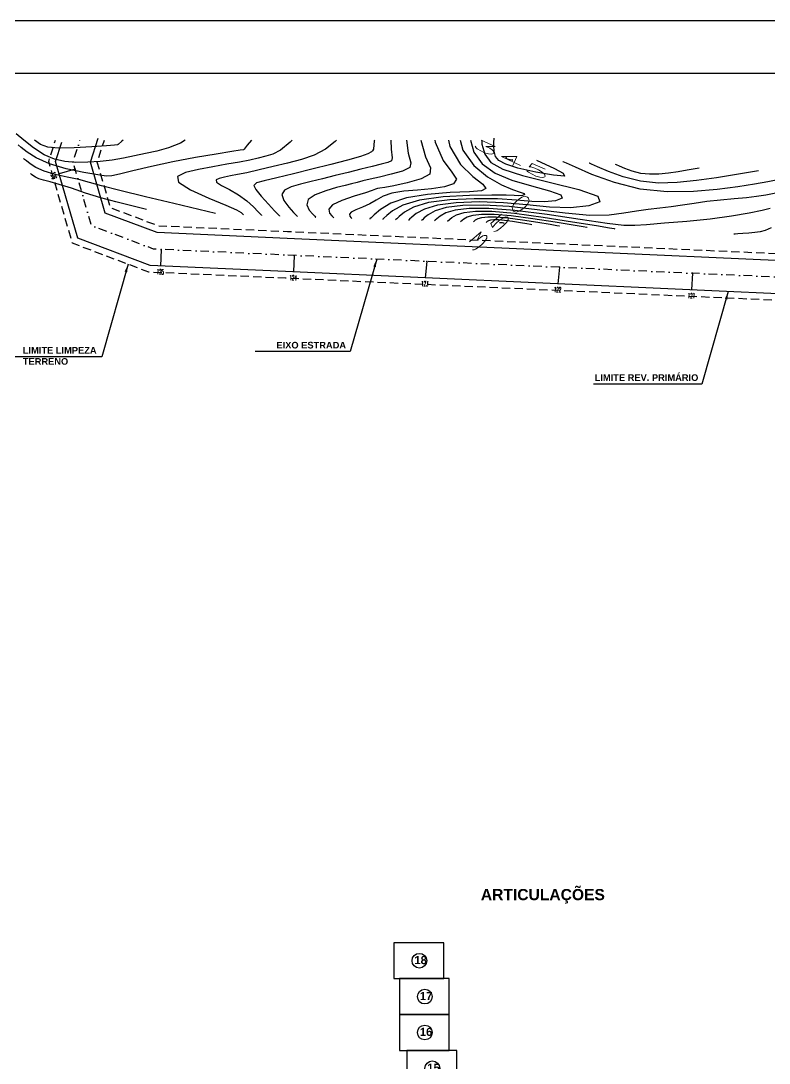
# Model space of a CAD drawing. Header units: millimetres. Extents: x 276147 to 291056, y 9594849 to 9609891.
# Drawn here: x 284741.7 to 284854.3, y 9596471.7 to 9596628.6 of the extents above; entities that cross this region are included whole.
import ezdxf
from ezdxf.enums import TextEntityAlignment as Align

# ---------------------------------------------------------------- set-up
doc = ezdxf.new("R2010")
doc.units = ezdxf.units.MM
doc.header["$LTSCALE"] = 10
for name, pattern in [('CONTINUO', [0]), ('DASHDOTX2', [50.8, 25.4, -12.7, 0, -12.7]), ('HIDDEN', [0.375, 0.25, -0.125])]:
    doc.linetypes.add(name, pattern=pattern)
for name, color, linetype in [('500-dim1', 6, 'Continuous'), ('Curvas mestras', 30, 'Continuous'), ('Curvas simples', 9, 'Continuous'), ('Curvas texto', 2, 'Continuous'), ('TG', 7, 'CONTINUO'), ('Top_malha_coord', 8, 'Continuous')]:
    doc.layers.add(name, color=color, linetype=linetype)
doc.styles.add('r80', font='romans.shx')
doc.styles.add('ROMAND', font='romand', dxfattribs={"height": 0.2})
doc.styles.add('SIMPLEX', font='simplex', dxfattribs={"height": 0.2})
doc.styles.add('T7', font='arial.ttf')
doc.dimstyles.new('cadnorma_dim1', dxfattribs={"dimscale": 0, "dimtxt": 2, "dimasz": 1.199999999999999, "dimexe": 1, "dimexo": 2.5, "dimgap": 0.6, "dimtad": 1, "dimzin": 4, "dimdsep": 46, "dimtxsty": 'r80', "dimblk": 'ARCHTICK', "dimblk1": 'ARCHTICK', "dimblk2": 'ARCHTICK', "dimcen": -1, "dimdle": 1, "dimclrd": 1, "dimclre": 1, "dimclrt": 2, "dimaunit": 1, "dimazin": 0, "dimtfac": 1, "dimtix": 1, "dimtmove": 2, "dimatfit": 0, "dimfxl": 1, "dimarcsym": 0})

# ---------------------------------------------------------------- blocks, each defined once
blk = doc.blocks.new('_ArchTick')
at = {"color": 0, "linetype": 'ByBlock', "const_width": 0.15}
blk.add_lwpolyline([(-0.5, -0.5), (0.5, 0.5)], dxfattribs=at)
blk = doc.blocks.new('ASDF')
at = {"layer": 'Top_malha_coord', "color": 7}
for points in [[(288117.2770572668, 9595425.095165152), (288124.7770572668, 9595425.095165152), (288124.7770572668, 9595430.494073676), (288117.2770572668, 9595430.494073676)], [(288118.1013027223, 9595419.696256628), (288125.6013027224, 9595419.696256628), (288125.6013027224, 9595425.095165152), (288118.1013027223, 9595425.095165152)], [(288118.1013027223, 9595414.297348104), (288125.6013027224, 9595414.297348104), (288125.6013027224, 9595419.696256628), (288118.1013027223, 9595419.696256628)], [(288119.2235212072, 9595408.89843958), (288126.7235212072, 9595408.89843958), (288126.7235212072, 9595414.297348104), (288119.2235212072, 9595414.297348104)], [(288120.4897937645, 9595403.499531057), (288127.9897937645, 9595403.499531057), (288127.9897937645, 9595408.89843958), (288120.4897937645, 9595408.89843958)], [(288122.8676055573, 9595398.100622533), (288130.3676055573, 9595398.100622533), (288130.3676055573, 9595403.499531057), (288122.8676055573, 9595403.499531057)], [(288124.19609628, 9595392.701714007), (288131.69609628, 9595392.701714007), (288131.69609628, 9595398.100622533), (288124.19609628, 9595398.100622533)], [(288124.19609628, 9595387.302805483), (288131.69609628, 9595387.302805483), (288131.69609628, 9595392.701714007), (288124.19609628, 9595392.701714007)], [(288142.5888804331, 9595387.302805483), (288150.0888804331, 9595387.302805483), (288150.0888804331, 9595392.701714007), (288142.5888804331, 9595392.701714007)], [(288124.19609628, 9595381.90389696), (288131.69609628, 9595381.90389696), (288131.69609628, 9595387.302805483), (288124.19609628, 9595387.302805483)], [(288131.69609628, 9595381.90389696), (288139.19609628, 9595381.90389696), (288139.19609628, 9595387.302805483), (288131.69609628, 9595387.302805483)], [(288139.19609628, 9595381.90389696), (288146.69609628, 9595381.90389696), (288146.69609628, 9595387.302805483), (288139.19609628, 9595387.302805483)], [(288146.69609628, 9595381.90389696), (288154.19609628, 9595381.90389696), (288154.19609628, 9595387.302805483), (288146.69609628, 9595387.302805483)], [(288149.5854278603, 9595376.504988436), (288157.0854278603, 9595376.504988436), (288157.0854278603, 9595381.90389696), (288149.5854278603, 9595381.90389696)], [(288149.5854278603, 9595371.106079912), (288157.0854278603, 9595371.106079912), (288157.0854278603, 9595376.504988436), (288149.5854278603, 9595376.504988436)], [(288149.5854278603, 9595365.707171388), (288157.0854278603, 9595365.707171388), (288157.0854278603, 9595371.106079912), (288149.5854278603, 9595371.106079912)], [(288149.5854278603, 9595360.308262864), (288157.0854278603, 9595360.308262864), (288157.0854278603, 9595365.707171388), (288149.5854278603, 9595365.707171388)], [(288149.5854278603, 9595354.90935434), (288157.0854278603, 9595354.90935434), (288157.0854278603, 9595360.308262864), (288149.5854278603, 9595360.308262864)]]:
    blk.add_lwpolyline(points, close=True, dxfattribs=at)
for centre in [(288121.1075160061, 9595427.794619417), (288121.9317614617, 9595422.39571089), (288121.9317614617, 9595416.996802364), (288123.0539799466, 9595411.59789384), (288124.3202525039, 9595406.19898532), (288126.6980642967, 9595400.800076792), (288128.0265550194, 9595395.401168272), (288128.0265550194, 9595390.002259746), (288146.4193391725, 9595390.002259746), (288128.0265550194, 9595384.603351222), (288135.5265550194, 9595384.603351222), (288143.0265550194, 9595384.603351222), (288150.5265550194, 9595384.603351222), (288153.4158865996, 9595379.204442697), (288153.4158865996, 9595373.805534175), (288153.4158865996, 9595368.406625653), (288153.4158865996, 9595363.007717127), (288153.4158865996, 9595357.608808603)]:
    blk.add_circle(centre, 1.10921345708195, dxfattribs=at)
at = {"layer": 'Top_malha_coord', "color": 7, "char_height": 1.216883596980453, "attachment_point": 1, "style": 'T7'}
for s, insert in [('{\\fArial|b1|i0|c0|p34;18}', (288120.3443937709, 9595428.492702857)), ('{\\fArial|b1|i0|c0|p34;17}', (288121.1686392266, 9595423.093794333)), ('{\\fArial|b1|i0|c0|p34;16}', (288121.1686392266, 9595417.694885807)), ('{\\fArial|b1|i0|c0|p34;15}', (288122.2908577114, 9595412.295977283)), ('{\\fArial|b1|i0|c0|p34;14}', (288123.5571302687, 9595406.89706876)), ('{\\fArial|b1|i0|c0|p34;13}', (288125.9349420615, 9595401.498160236)), ('{\\fArial|b1|i0|c0|p34;12}', (288127.2634327842, 9595396.099251712)), ('{\\fArial|b1|i0|c0|p34;11}', (288127.2634327842, 9595390.700343188)), ('{\\fArial|b1|i0|c0|p34;07}', (288145.6562169372, 9595390.700343188)), ('{\\fArial|b1|i0|c0|p34;10}', (288127.2634327842, 9595385.301434664)), ('{\\fArial|b1|i0|c0|p34;09}', (288134.7634327842, 9595385.301434664)), ('{\\fArial|b1|i0|c0|p34;08}', (288142.2634327842, 9595385.301434664)), ('{\\fArial|b1|i0|c0|p34;06}', (288149.7634327842, 9595385.301434664)), ('{\\fArial|b1|i0|c0|p34;05}', (288152.6527643644, 9595379.902526142)), ('{\\fArial|b1|i0|c0|p34;04}', (288152.6527643644, 9595374.503617616)), ('{\\fArial|b1|i0|c0|p34;03}', (288152.6527643644, 9595369.104709093)), ('{\\fArial|b1|i0|c0|p34;02}', (288152.6527643644, 9595363.705800567)), ('{\\fArial|b1|i0|c0|p34;01}', (288152.6527643644, 9595358.306892043))]:
    blk.add_mtext_dynamic_manual_height_columns(s, width=9.05984542533406, gutter_width=12.5, heights=[0], dxfattribs=dict(at, insert=insert))

msp = doc.modelspace()

# ---------------------------------------------------------------- linework, layer by layer
at = {"color": 8, "linetype": 'HIDDEN', "ltscale": 0.5, "elevation": 160.1796621240507, "flags": 128}
for points in [[(284945.832656742, 9596486.088203546), (284942.5572456434, 9596485.949322358), (284921.7417141057, 9596490.674812734), (284905.4063013664, 9596504.957634293), (284900.9081933866, 9596515.964448912), (284903.2734153255, 9596527.314313747), (284913.3712111367, 9596545.595128564), (284919.2921509559, 9596552.485893916), (284919.3888587717, 9596560.955101343), (284918.1116286412, 9596570.614390995), (284917.078048174, 9596578.431034893), (284900.8214422318, 9596584.450944824), (284781.5162785188, 9596589.81955816), (284760.9850058805, 9596590.743444944), (284749.4717760829, 9596595.082708936), (284745.9033698924, 9596607.386399645), (284746.9333912245, 9596610.613824315)], [(284945.832656742, 9596493.09449322), (284943.1950026455, 9596492.98265366), (284925.0171019093, 9596497.109355632), (284911.2599443628, 9596509.137887107), (284908.1975748667, 9596516.631467408), (284909.9109436518, 9596524.853319153), (284919.1501263702, 9596541.579720786), (284926.2625906254, 9596549.857177364), (284926.394122263, 9596561.376088357), (284925.0512245836, 9596571.53200102), (284923.46467724, 9596583.530559432), (284902.2276379604, 9596591.394751025), (284781.8309531021, 9596596.812481722), (284762.4119176455, 9596597.686318943), (284755.2188494878, 9596600.397341147), (284753.2201054495, 9596607.288913222), (284754.2812392344, 9596610.613824315)]]:
    msp.add_lwpolyline(points, dxfattribs=at)
at = {"linetype": 'Continuous'}
for p in [(284749.8804826497, 9596606.238639278, 160.1796621240507), (284749.8804826497, 9596606.238639278, 160.1796621240507), (284762.853060576, 9596594.162926147, 160.1796621240507), (284762.853060576, 9596594.162926147, 160.1796621240507), (284782.8328420113, 9596593.26385592, 160.1796621240507), (284782.8328420113, 9596593.26385592, 160.1796621240507), (284802.8126234471, 9596592.364785688, 160.1796621240507), (284802.8126234471, 9596592.364785688, 160.1796621240507), (284822.7924048824, 9596591.465715457, 160.1796621240507), (284822.7924048824, 9596591.465715457, 160.1796621240507), (284842.7721863182, 9596590.566645227, 160.1796621240507), (284842.7721863182, 9596590.566645227, 160.1796621240507)]:
    msp.add_point(p, dxfattribs=at)
at = {"layer": '500-dim1', "ltscale": 0.1}
for points in [[(284650.0564834579, 9596392.671586046), (284963.7748950092, 9596392.671586046), (284963.7748950092, 9596628.55606258), (284650.0564834579, 9596628.55606258)], [(284657.998721725, 9596400.613824314), (284955.832656742, 9596400.613824314), (284955.832656742, 9596620.613824312), (284657.998721725, 9596620.613824312)]]:
    msp.add_lwpolyline(points, close=True, dxfattribs=at)
at = {"layer": 'Curvas mestras', "linetype": 'CONTINUO'}
for points in [[(284757.0926732829, 9596610.613824312, -136.4977299156627), (284756.8732040597, 9596610.416689917, -136.4956755779244), (284756.4079813014, 9596610.006510235, -136.4915731409241), (284756.3322167117, 9596609.945871856, -136.4911069564664), (284756.3236641111, 9596609.938893942, -136.4910499795483), (284756.3180058508, 9596609.927603472, -136.4907935851629), (284756.3154124096, 9596609.91350336, -136.4903836000271), (284756.2514940382, 9596609.893329477, -136.4910055952755), (284755.8036430597, 9596609.844745517, -136.4984035266357), (284754.5846935755, 9596609.740651153, -136.5194611526353), (284752.3902234882, 9596609.5746331, -136.5580718007663), (284749.7467839457, 9596609.423045313, -136.6061677370712), (284747.3636678996, 9596609.382928824, -136.6526908368364), (284745.757091319, 9596609.543793928, -136.6902119481496), (284744.6709542184, 9596609.96501099, -136.7258174145504), (284743.7731392224, 9596610.613824312, -136.7651006537201)], [(284794.9154482037, 9596610.613824312, -130.734800895758), (284794.9061288161, 9596610.484142747, -130.7307384512646), (284794.764194343, 9596609.258995363, -130.6934408924103), (284794.6494094157, 9596608.989532027, -130.6869150286334), (284794.4624986567, 9596608.823911367, -130.6852397952138), (284793.9492814864, 9596608.561315468, -130.6869369313031), (284792.8168505424, 9596608.16368856, -130.6966390916755), (284790.873971134, 9596607.61009197, -130.7174989045857), (284788.3360893014, 9596606.9480705, -130.7467495861024), (284785.5203237734, 9596606.242292063, -130.7801445219925), (284782.7346466219, 9596605.5563615, -130.8135858687133), (284780.2504533225, 9596604.949642336, -130.8435710229937), (284778.3299897001, 9596604.480437037, -130.8667462778653), (284777.1794441047, 9596604.158839947, -130.8793034751111), (284776.7807569602, 9596603.802101988, -130.8756166548378), (284777.0598062158, 9596603.17926598, -130.849605506603), (284777.8935364674, 9596602.154711988, -130.7992960818487), (284778.963161899, 9596600.974171147, -130.7391398837467), (284779.9009633451, 9596599.978712853, -130.6876948103568), (284780.4282596165, 9596599.423329923, -130.6589108168523), (284780.6225274547, 9596599.218715947, -130.6483061976291), (284780.6502795739, 9596599.189484948, -130.6467912465709)], [(284806.0739362486, 9596610.613824312, -125.5071195825431), (284806.2911747874, 9596609.629894938, -125.470516576283), (284807.8778308842, 9596606.956390107, -125.3510589828042), (284809.753905047, 9596605.126908503, -125.2534494177348), (284811.2232829531, 9596603.968374584, -125.1859898981897), (284811.7001764109, 9596603.309509564, -125.1548266785944), (284811.0401227247, 9596602.98621368, -125.1574822793741), (284809.2089843259, 9596602.83618292, -125.1893234453423), (284806.2984541378, 9596602.702102324, -125.2433545378994), (284802.9035290538, 9596602.446615037, -125.303130810466), (284799.7450314558, 9596601.93735222, -125.3498452005119), (284797.3957295821, 9596601.108783, -125.3698528259088), (284795.8361660957, 9596600.16272827, -125.3701577072174), (284794.8988265104, 9596599.367844883, -125.3629260405109), (284794.4188546243, 9596598.924691577, -125.3580391630207), (284794.2420223512, 9596598.761424728, -125.3562387502429), (284794.2167608829, 9596598.738100607, -125.3559815333251)], [(284815.5995352538, 9596607.677098267, -120.2159830130081), (284815.7190479064, 9596607.61188539, -120.2114470140336), (284815.7343617128, 9596607.573328264, -120.2098761377533), (284815.587135176, 9596607.58274448, -120.2131400602197), (284815.3432854032, 9596607.626570586, -120.2194711300803), (284815.0997879051, 9596607.68252262, -120.2261924815507), (284814.9333535188, 9596607.733566865, -120.2312060775843), (284814.8396123688, 9596607.78366054, -120.2347293110474), (284814.7939279037, 9596607.8420101, -120.2375584107617), (284814.7743722105, 9596607.9136207, -120.2402975618283), (284814.7698448957, 9596607.986679286, -120.2427824883748), (284814.7719542033, 9596608.045171507, -120.2446568709242), (284814.7738062886, 9596608.07745116, -120.2456774604766), (284814.7744889516, 9596608.08934366, -120.2460534608367), (284814.7745859034, 9596608.091042588, -120.2461071866823)], [(284854.4922962387, 9596600.33068682, -119.1945324673111), (284853.2787739283, 9596600.021789713, -119.20876999656), (284851.302062036, 9596599.608402064, -119.2349034368785), (284848.6432200442, 9596599.147291437, -119.2731658425441), (284845.4551310547, 9596598.711903868, -119.3228950458256), (284841.9514132918, 9596598.360401552, -119.3817088734036), (284838.5886334824, 9596598.089815343, -119.4403451006187), (284835.8840964723, 9596597.881891243, -119.4878214047317), (284834.0980776807, 9596597.740259232, -119.5190320759689), (284832.4627427997, 9596597.756079087, -119.55237750083), (284829.9532260846, 9596598.042389553, -119.6121345560791), (284825.8830245992, 9596598.651695462, -119.7138043373384), (284820.9190756266, 9596599.39435508, -119.8377846804474), (284816.0666742528, 9596600.020189753, -119.955697642898), (284812.1403331452, 9596600.33053373, -120.0446829874095), (284809.1914192599, 9596600.332758803, -120.103951160589), (284807.0805151351, 9596600.085750664, -120.1382303872637), (284805.6654142428, 9596599.660960963, -120.1527166515848), (284804.7927607854, 9596599.18010824, -120.1544769319848), (284804.3064128957, 9596598.777476003, -120.1510458733214), (284804.063464151, 9596598.553163793, -120.1485722671755), (284803.973956876, 9596598.470522234, -120.1476609285714), (284803.9611698387, 9596598.458717017, -120.1475307665791)], [(284813.7258618658, 9596598.196927963, -114.9392493990276), (284813.747146023, 9596598.208655957, -114.9392064629032), (284813.7816603368, 9596598.21901646, -114.9388531390254), (284813.8335198986, 9596598.224978188, -114.9380074909099), (284813.9080578308, 9596598.224483278, -114.9364950301501), (284814.0109177653, 9596598.21571822, -114.9341430419267), (284814.1417667819, 9596598.1982608, -114.930944373857), (284814.2763857658, 9596598.177261943, -114.9275539801133), (284814.3845820523, 9596598.159264857, -114.9247923490734), (284814.4443415492, 9596598.149190877, -114.923262649067), (284814.4663574679, 9596598.145478887, -114.9226990730644), (284814.4695035997, 9596598.144948883, -114.9226185513803)]]:
    msp.add_polyline3d(points, dxfattribs=at)
at = {"layer": 'Curvas simples', "linetype": 'CONTINUO'}
for points in [[(284766.4423155792, 9596610.613824312, -135.3093110179798), (284765.7449403918, 9596610.173446553, -135.3088791545856), (284763.9504105137, 9596609.423152877, -135.3203155205378), (284762.1761164724, 9596608.95429892, -135.3405681416302), (284760.4584177621, 9596608.608501203, -135.3637171053819), (284758.8138628644, 9596608.260326922, -135.3853199336704), (284757.1797622191, 9596607.916149948, -135.4068438948275), (284755.4736162564, 9596607.615295827, -135.4312337044071), (284753.6457132818, 9596607.392998232, -135.4606418213484), (284751.7774920676, 9596607.268107327, -135.4940511766149), (284749.9831822657, 9596607.255383398, -135.5296524499685), (284748.3417149371, 9596607.383424623, -135.5667983422431), (284746.7908378172, 9596607.7361997, -135.6094900383873), (284745.2330030564, 9596608.411518216, -135.6628907824311), (284743.6251452906, 9596609.439762264, -135.7288606373154), (284742.1421270983, 9596610.581606003, -135.7960470479124), (284741.0132926741, 9596611.530295037, -135.8497942594491)], [(284776.3979512197, 9596610.613824312, -134.1087276642174), (284775.7774621281, 9596609.824372336, -134.0953136549474), (284775.3331205091, 9596609.259038445, -134.0857078309313), (284775.2696324059, 9596609.1782692, -134.0843355477814), (284775.2019591846, 9596609.167677496, -134.0853469136896), (284774.7283297877, 9596609.093607444, -134.0924271596855), (284773.4427930445, 9596608.892583665, -134.1116451632956), (284771.0850978696, 9596608.518340917, -134.1467090361079), (284767.9778055283, 9596607.99346345, -134.1918838788083), (284764.5891813592, 9596607.357741633, -134.2390738147919), (284761.3559296399, 9596606.662783524, -134.2812037631779), (284758.5885243512, 9596606.007447934, -134.315280890933), (284756.5658794046, 9596605.502408367, -134.3393330424701), (284755.4022836462, 9596605.2356659, -134.3539497270508), (284754.5535096608, 9596605.20453192, -134.369967434523), (284753.3106999631, 9596605.383643383, -134.4007843546828), (284751.1824298913, 9596605.751623984, -134.4555646626072), (284748.5469810411, 9596606.303027367, -134.5265364211777), (284746.0000658292, 9596607.036392896, -134.6016936861238), (284744.0237571493, 9596607.920204837, -134.670326793243), (284742.6455798024, 9596608.802726993, -134.7269109983722), (284741.779420069, 9596609.50217006, -134.7672178823527), (284741.3298552938, 9596609.88731036, -134.7888628684709)], [(284782.5587459363, 9596610.613824312, -132.9843203547744), (284782.2613029536, 9596610.293753527, -132.9798027433248), (284780.8051500621, 9596609.085153343, -132.9694284866241), (284779.6314822098, 9596608.47997852, -132.9731573092544), (284778.5651144248, 9596608.170209747, -132.9844123571206), (284777.4432687282, 9596607.898510816, -132.9980285506722), (284776.152806055, 9596607.610252893, -133.0144868713364), (284774.5929963345, 9596607.30149125, -133.0356800678678), (284772.7066005243, 9596606.967737405, -133.0626100503982), (284770.6103437589, 9596606.60235388, -133.0927162250414), (284768.4644432087, 9596606.198162448, -133.1225472369374), (284766.5064864226, 9596605.732523212, -133.1465919695588), (284765.2835294397, 9596605.12093559, -133.1511000613359), (284765.4200006782, 9596604.263437327, -133.1202613484606), (284767.2567367377, 9596603.119294805, -133.0458992250755), (284770.0002159765, 9596601.88470284, -132.9503715940195), (284772.5733259374, 9596600.815085888, -132.863669928422), (284774.1430059777, 9596600.104966063, -132.808891007819), (284774.8524027434, 9596599.705267187, -132.7815531954079), (284775.0887136949, 9596599.506010743, -132.7702801805249), (284775.1793743461, 9596599.410521487, -132.7653312219449), (284775.2127754281, 9596599.375341184, -132.7635079238939), (284775.2175467243, 9596599.370314857, -132.7632474398383)], [(284789.2159960011, 9596610.613824312, -131.8499474090677), (284789.0222197322, 9596610.41421674, -131.8472962785422), (284787.539076247, 9596609.228720544, -131.8382209111846), (284785.8328131323, 9596608.34599036, -131.8435456528937), (284783.9298090414, 9596607.700971628, -131.8606092253726), (284781.8605485629, 9596607.162197364, -131.8844916696803), (284779.6845183612, 9596606.62937722, -131.9107124744591), (284777.5772123882, 9596606.126920452, -131.9365487112923), (284775.7431306611, 9596605.710408948, -131.959716688169), (284774.3286014179, 9596605.417278977, -131.9785058175589), (284773.2472887449, 9596605.21237231, -131.993497075015), (284772.3546849529, 9596605.042387078, -132.0058446056469), (284771.5719724077, 9596604.856243936, -132.0154567489194), (284771.0830826985, 9596604.611755513, -132.0172589071703), (284771.1376384816, 9596604.268961957, -132.0049308207494), (284771.889667115, 9596603.792857287, -131.9742335028391), (284773.1108277946, 9596603.16826208, -131.9292531583019), (284774.477186418, 9596602.384950787, -131.8761572251355), (284775.709043423, 9596601.4645206, -131.8212679898975), (284776.7036463819, 9596600.555851564, -131.771526692461), (284777.4024763992, 9596599.839643456, -131.7340293436104), (284777.776450834, 9596599.445749775, -131.7136148878748), (284777.9142300465, 9596599.300630886, -131.7060937843312), (284777.9339136488, 9596599.2798999, -131.7050193331347)], [(284797.3890131839, 9596610.613824312, -129.6844094889481), (284797.4355056039, 9596609.247860737, -129.6387151407802), (284797.5822230287, 9596607.926306093, -129.5924641480928), (284797.4945402509, 9596607.5129201, -129.580678064693), (284796.9529009869, 9596607.259402087, -129.5832432059365), (284795.9592401523, 9596606.98492437, -129.5941952127873), (284794.5708642065, 9596606.65052452, -129.6111069846924), (284792.8596668195, 9596606.230985267, -129.6317090169436), (284790.9558985003, 9596605.75606598, -129.6543618964174), (284789.004400963, 9596605.269268192, -129.6775836271376), (284787.1303743541, 9596604.806609413, -129.7000412468592), (284785.3804695437, 9596604.374165053, -129.7209973900139), (284783.7816988239, 9596603.970521506, -129.739863500898), (284782.3919477968, 9596603.576078033, -129.7548353140268), (284781.3925922595, 9596603.098465353, -129.7592451314817), (284780.9958813105, 9596602.427123088, -129.7452094149453), (284781.3112378149, 9596601.510183163, -129.7088319982545), (284782.0367787138, 9596600.530549873, -129.6621663215014), (284782.7677947122, 9596599.729817847, -129.6212531318565), (284783.1892078582, 9596599.285958182, -129.5982490827123), (284783.3444655433, 9596599.122430777, -129.5897738972239), (284783.3666454987, 9596599.09907, -129.5885631600654)], [(284799.7298018584, 9596610.613824312, -128.6366833780459), (284800.0207241934, 9596608.669515597, -128.5671307311536), (284800.4222401944, 9596607.182638343, -128.510347584172), (284800.2419282254, 9596606.478898963, -128.4909063487107), (284799.1243352725, 9596605.941365847, -128.4957260896012), (284797.4218096084, 9596605.460419824, -128.5141418190001), (284795.6636495767, 9596605.05326982, -128.5360925414393), (284794.2669602223, 9596604.729962008, -128.5535346666843), (284793.2000873955, 9596604.471895473, -128.5664940762476), (284792.3191826558, 9596604.253309555, -128.5770141754442), (284791.4759403844, 9596604.044136357, -128.5870866982991), (284790.5042153013, 9596603.797097152, -128.5984975049182), (284789.2334079477, 9596603.460605977, -128.6129807239308), (284787.604450489, 9596602.993316114, -128.6303671729661), (284786.0044265587, 9596602.394828724, -128.6428736282655), (284784.9319564046, 9596601.674980193, -128.6408133233458), (284784.7289381621, 9596600.865654333, -128.6183679347418), (284785.1103945265, 9596600.086927595, -128.5851927466251), (284785.6346260815, 9596599.480923845, -128.5548114860107), (284785.9501570997, 9596599.148586433, -128.537587328316), (284786.0664046335, 9596599.026146598, -128.5312416093916), (284786.0830114235, 9596599.008655047, -128.5303350734434)], [(284801.9170948672, 9596610.613824312, -127.5920384746608), (284802.6165690222, 9596608.093465386, -127.4954082170993), (284803.3472702701, 9596606.45733002, -127.4271261244107), (284803.2762326398, 9596605.5068379, -127.3974055541007), (284801.9306852952, 9596604.7618274, -127.4000023568774), (284799.8512376603, 9596604.155806156, -127.4218856864868), (284797.8318482226, 9596603.725699108, -127.4483279420205), (284796.492241978, 9596603.488176623, -127.4674352928673), (284795.7552269804, 9596603.37890368, -127.4786490722586), (284795.3693777854, 9596603.3132877, -127.4842442856429), (284795.0743174344, 9596603.212167207, -127.4868535994578), (284794.5738578453, 9596603.018075308, -127.4905394435304), (284793.5628564179, 9596602.678974224, -127.4997219035544), (284791.8913705649, 9596602.164241113, -127.5164073883465), (284790.0302467507, 9596601.528913876, -127.5329478530589), (284788.6055284574, 9596600.84944733, -127.5392817012875), (284788.0688612389, 9596600.199380737, -127.5287525879944), (284788.1742889325, 9596599.640588095, -127.5083252749432), (284788.5014574486, 9596599.23202884, -127.4883698075687), (284788.7111053416, 9596599.01121469, -127.4769255941178), (284788.7883437216, 9596598.929861424, -127.4727092889047), (284788.7993783486, 9596598.9182401, -127.4721069668562)], [(284804.0094275665, 9596610.613824312, -126.5492997648437), (284804.050710293, 9596610.314359443, -126.538657948226), (284805.2471994532, 9596607.524927747, -126.4232336100217), (284806.5505881585, 9596605.79211926, -126.3402877610319), (284807.2497572967, 9596604.737606248, -126.2916977362733), (284806.8154303534, 9596604.035668483, -126.277414527864), (284805.4456801925, 9596603.571009915, -126.2896839829304), (284803.5204162742, 9596603.280941017, -126.3188256937105), (284801.395208786, 9596603.095011277, -126.3553935102213), (284799.3282638342, 9596602.91173028, -126.3908785853095), (284797.5534442584, 9596602.621848632, -126.4170064754112), (284796.2267699824, 9596602.152699117, -126.4282640802234), (284795.1928843041, 9596601.5779563, -126.4301841965903), (284794.2185836123, 9596601.00787893, -126.4310611101941), (284793.1483939456, 9596600.528854964, -126.4368465759003), (284792.1377459283, 9596600.131779248, -126.4441221786223), (284791.4197988313, 9596599.783674827, -126.4471269600003), (284791.1541748548, 9596599.461924728, -126.441915597909), (284791.2063569052, 9596599.185350792, -126.4318051027626), (284791.3682888181, 9596598.98313484, -126.4219281618393), (284791.4720535809, 9596598.873841947, -126.4162638272068), (284791.5102828117, 9596598.833577247, -126.4141770011888), (284791.5157442733, 9596598.827825148, -126.4138788802925)], [(284807.8345981969, 9596610.613824312, -124.4710386920659), (284808.2424004935, 9596609.120548647, -124.4139196879955), (284809.8658955037, 9596606.776994744, -124.3045347238335), (284811.9624637382, 9596605.064806223, -124.2063426145146), (284814.0449498343, 9596603.899358373, -124.1263492566909), (284815.704032654, 9596603.186100088, -124.0696728583684), (284816.8417380017, 9596602.790791582, -124.033881226755), (284817.4379239036, 9596602.56926468, -124.0146544554413), (284817.5045360786, 9596602.404349882, -124.0079132395008), (284817.1818489887, 9596602.286859533, -124.0105406990301), (284816.642222774, 9596602.234598663, -124.0196603997287), (284815.9520731291, 9596602.253547546, -124.034135107559), (284814.7540499554, 9596602.302388368, -124.0597841804524), (284812.584857699, 9596602.327974536, -124.104166065485), (284809.207213212, 9596602.271434983, -124.170114746576), (284805.2878719522, 9596602.05099166, -124.2415662804528), (284801.7195987765, 9596601.579139022, -124.2977322226183), (284799.2000278218, 9596600.822806168, -124.3235248619717), (284797.646280322, 9596599.966652663, -124.326658956907), (284796.7803437864, 9596599.249770708, -124.3205499940345), (284796.3477757282, 9596598.85038542, -124.3161457804058), (284796.1884096544, 9596598.703243632, -124.3145231582716), (284796.1656420746, 9596598.682224093, -124.3142913985325)], [(284809.38519009, 9596610.613824312, -123.4391746597014), (284809.8802823466, 9596608.800914263, -123.3698293768361), (284811.1578478276, 9596607.019170277, -123.2857983315157), (284813.0933673035, 9596605.656072784, -123.2022783649995), (284815.6187705414, 9596604.588908637, -123.1166147199951), (284818.5521302508, 9596603.710864393, -123.0289591727455), (284821.2561059457, 9596602.97874044, -122.9506898267104), (284822.9794980795, 9596602.365234887, -122.8959912941468), (284823.1848843736, 9596601.856749516, -122.8752059662624), (284822.1899325915, 9596601.494485844, -122.8833072407546), (284820.5260837621, 9596601.333347084, -122.9114263094057), (284818.5995849618, 9596601.39658158, -122.9521701608578), (284816.3159024629, 9596601.580817305, -123.0040490409851), (284813.4553115878, 9596601.751028344, -123.0670489648732), (284809.9404939441, 9596601.786209172, -123.1387567753231), (284806.2637592771, 9596601.621432696, -123.2071624658679), (284803.0598276167, 9596601.205792183, -123.2578567770219), (284800.8163741781, 9596600.532345366, -123.2808228307663), (284799.4328999387, 9596599.77001681, -123.2836134688955), (284798.6618610646, 9596599.13169753, -123.2781739800962), (284798.2766978347, 9596598.776080264, -123.2742524101891), (284798.1347959605, 9596598.645063533, -123.2728076190365), (284798.1145242637, 9596598.626346573, -123.2726012109456)], [(284811.0685230608, 9596610.613824312, -122.4046460387959), (284811.1074856099, 9596609.985088477, -122.383260959727), (284811.5181641995, 9596608.481279872, -122.3257390657932), (284812.4497991537, 9596607.261346804, -122.2670619919922), (284814.2242708712, 9596606.247340348, -122.1982141483718), (284817.1925912483, 9596605.2784589, -122.1068801832412), (284821.4002288471, 9596604.235628696, -121.9882454671574), (284825.6704728899, 9596603.166689297, -121.8674984467475), (284828.5210722554, 9596602.161205092, -121.7773281329105), (284828.865232666, 9596601.309148144, -121.7424986602532), (284827.1980161949, 9596600.702112157, -121.7560737825956), (284824.4099457518, 9596600.432096506, -121.8031922317136), (284821.2470957926, 9596600.539614623, -121.8702052017001), (284817.8777559679, 9596600.859245237, -121.9483138487817), (284814.3257664759, 9596601.174082147, -122.029931844238), (284810.6737736785, 9596601.300984357, -122.107398856981), (284807.2396456048, 9596601.19187473, -122.1727587041355), (284804.4000564569, 9596600.832445344, -122.2179813314255), (284802.4327205324, 9596600.241883567, -122.2381207669064), (284801.2195205526, 9596599.57337995, -122.2405679280896), (284800.5433783413, 9596599.013623357, -122.235797933678), (284800.205619941, 9596598.701775104, -122.232359040147), (284800.0811832666, 9596598.586883437, -122.2310920597779), (284800.0634064554, 9596598.570470052, -122.2309110561295)], [(284819.3093165199, 9596607.579157047, -121.1390430988654), (284822.0177188872, 9596606.347607367, -121.0443192782372), (284823.3323630716, 9596605.63026869, -120.9944232868406), (284823.500808955, 9596605.206144307, -120.9771438992143), (284821.8813270401, 9596605.309720675, -121.0130467798121), (284819.1989745314, 9596605.791803837, -121.0826885178362), (284816.5205070598, 9596606.407279247, -121.1566233819726), (284814.6897208, 9596606.968760936, -121.2117729360147), (284813.6585691499, 9596607.51979234, -121.2505285163902), (284813.156046053, 9596608.161645483, -121.2816487546338), (284812.9409284091, 9596608.949354088, -121.3117792544913), (284812.8911269436, 9596609.752997557, -121.3391134343369), (284812.9143353312, 9596610.39641398, -121.359731586152), (284812.9347042739, 9596610.751491155, -121.370958185315), (284812.9422085677, 9596610.882308692, -121.3750942897427), (284812.9432800387, 9596610.900996914, -121.3756851733456)], [(284771.0236486634, 9596599.589762693, -132.8546250468612), (284764.7443438251, 9596601.046413964, -133.0284059894297), (284760.4901616849, 9596602.05080586, -133.1467154412207), (284756.5931145505, 9596603.0057654, -133.2562360725974), (284753.872632427, 9596603.727309724, -133.3344900793422), (284752.0184829447, 9596604.24947864, -133.388820381861), (284750.4380196438, 9596604.660819126, -133.4340251008075), (284748.6794398918, 9596605.042606516, -133.4818368331439), (284746.8543043852, 9596605.447037583, -133.531726585436), (284745.215021644, 9596605.919036455, -133.5800997276351), (284743.9624855409, 9596606.477023924, -133.623527229091), (284743.0915473262, 9596607.03339642, -133.6592417737379), (284742.5455475943, 9596607.474044027, -133.6846414662691), (284742.2623643424, 9596607.716646038, -133.6982757610062), (284742.158034144, 9596607.806025513, -133.7032989057738), (284742.1431299718, 9596607.818793727, -133.704016485743)], [(284860.1604892893, 9596605.70861499, -121.258456354521), (284859.2586190992, 9596605.470502704, -121.2687574484412), (284858.5518887656, 9596605.289241353, -121.2770043274181), (284857.7139184517, 9596605.083495472, -121.2870833325692), (284856.7743282723, 9596604.867827544, -121.2988770778433), (284855.6221900923, 9596604.625841616, -121.3140750115531), (284854.1114377065, 9596604.33339987, -121.3348182363229), (284852.1164739244, 9596603.977105388, -121.3631889355861), (284849.5935865834, 9596603.586515786, -121.4010331387658), (284846.5195365325, 9596603.201929577, -121.4501378751852), (284842.9142612689, 9596602.891573837, -121.512338652185), (284838.9704228561, 9596602.835380934, -121.5896642320117), (284834.9238640068, 9596603.241212802, -121.6841918070245), (284831.0344585776, 9596604.21338432, -121.7941230588735), (284827.6582040454, 9596605.442040103, -121.9021582338287), (284825.1751280313, 9596606.513777727, -121.9871220877071), (284823.8311871034, 9596607.115781192, -122.0338267655138), (284823.3360506045, 9596607.337572258, -122.0510337697601), (284823.2653168177, 9596607.369256124, -122.0534918946473)], [(284852.7253328238, 9596606.011427023, -122.4183674740748), (284849.0984324979, 9596605.380914573, -122.4705111707703), (284846.3910771618, 9596604.944167405, -122.5105457760187), (284843.4129551099, 9596604.52501056, -122.5565920534104), (284840.4889709533, 9596604.225946663, -122.6054868994656), (284837.6753204901, 9596604.154368993, -122.6596214191199), (284834.9610248052, 9596604.418889992, -122.7227751052383), (284832.3789829749, 9596605.064281493, -122.7957546778748), (284830.1376030175, 9596605.879943972, -122.8674755341167), (284828.4891749311, 9596606.591433303, -122.923880087354), (284827.5969786169, 9596606.991082197, -122.9548857032464), (284827.2682745545, 9596607.138321577, -122.9663088383645), (284827.2213171178, 9596607.1593562, -122.9679407230255)], [(284843.7679070449, 9596606.382756887, -123.6110812410738), (284841.9774126173, 9596606.07149098, -123.6368230438352), (284840.640869983, 9596605.855881648, -123.6565869662122), (284839.1706573879, 9596605.648956152, -123.6793186829568), (284837.7271710325, 9596605.501317116, -123.7034566584302), (284836.338154296, 9596605.465980636, -123.7301812611663), (284834.9981856037, 9596605.596567176, -123.761358403452), (284833.7235063725, 9596605.915178664, -123.7973863170159), (284832.6170029866, 9596606.31784684, -123.8327927816103), (284831.8032218314, 9596606.66908889, -123.8606380871174), (284831.3627701328, 9596606.866384203, -123.8759446736335), (284831.2004985067, 9596606.939071896, -123.8815839395652), (284831.1773174159, 9596606.949455284, -123.8823895188075)], [(284760.6340803949, 9596600.185119992, -132.0819519637994), (284758.009721793, 9596600.798325744, -132.1547262951176), (284756.0141022925, 9596601.299396507, -132.2112050449036), (284753.7527141408, 9596601.928884013, -132.2772267941877), (284751.4602699613, 9596602.648105744, -132.3468124382457), (284749.3186153144, 9596603.359497435, -132.4131146147524), (284747.4963789913, 9596603.950773856, -132.4690688806263), (284746.1170147781, 9596604.343854377, -132.5096384624162), (284745.1232694076, 9596604.597466793, -132.5378970815477), (284744.4127146132, 9596604.804546477, -132.5589462269822), (284743.8960989381, 9596605.034691153, -132.5768581336274), (284743.5368752233, 9596605.264170872, -132.5915888301356), (284743.3116741225, 9596605.445919003, -132.6020651029216), (284743.1948743912, 9596605.545981716, -132.6076886334017), (284743.151842173, 9596605.582846293, -132.6097604545907), (284743.1456947134, 9596605.588112803, -132.610056433678)], [(284855.350694021, 9596602.636573372, -120.2536007416461), (284853.8288990541, 9596602.339943407, -120.2744283874312), (284852.4432162692, 9596602.115358388, -120.2948846055919), (284850.9227316489, 9596601.93107123, -120.3193672945167), (284849.0749625103, 9596601.757055214, -120.3507563291609), (284847.0211405203, 9596601.5701751, -120.3858600404023), (284844.960931683, 9596601.34901802, -120.4199687411569), (284843.0501139741, 9596601.082948042, -120.4496068823177), (284841.2689352404, 9596600.804433003, -120.4762348945628), (284839.553758295, 9596600.556715673, -120.5025472206439), (284837.8478851253, 9596600.364456102, -120.5304900745655), (284836.1223833857, 9596600.177973414, -120.5590162460253), (284834.3552599028, 9596599.929002993, -120.5863302626208), (284832.4784556814, 9596599.59204375, -120.6129626704173), (284830.2396554656, 9596599.31266168, -120.6487483727073), (284827.3404741788, 9596599.2791863, -120.7058483711121), (284823.6121388292, 9596599.608082844, -120.7914669777642), (284819.404300751, 9596600.128353443, -120.8929820319431), (284815.1962203647, 9596600.597135952, -120.9928147436262), (284811.4070534108, 9596600.815758543, -121.0760409058098), (284808.215532932, 9596600.762316767, -121.1383549223796), (284805.7402852972, 9596600.4590985, -121.1781058857127), (284804.0490678887, 9596599.951422764, -121.1954187155029), (284803.006141169, 9596599.376744093, -121.1975224199964), (284802.4248956198, 9596598.89555018, -121.1934219197396), (284802.134542045, 9596598.627468947, -121.190465637334), (284802.0275695701, 9596598.528702332, -121.1893764878882), (284802.0122876468, 9596598.514593532, -121.1892209213952)], [(284805.910052028, 9596598.402839497, -119.105840578934), (284806.5793814019, 9596598.983472385, -119.1114314238916), (284807.2817605993, 9596599.37050016, -119.1100146203212), (284808.4207439754, 9596599.712403825, -119.0983549416091), (284810.1320875106, 9596599.909137817, -119.0704488996093), (284812.5918642665, 9596599.892804705, -119.020537155648), (284815.9862250842, 9596599.603546852, -118.9429215286768), (284820.3042406592, 9596599.027465032, -118.8373659471076), (284824.7466581485, 9596598.334509708, -118.7254833614247), (284828.3171415746, 9596597.740593776, -118.6343490230761), (284830.2892029546, 9596597.408145528, -118.5838687378823), (284831.0157523051, 9596597.285664802, -118.5652707365484), (284831.1195456418, 9596597.268167842, -118.562613877028)], [(284807.8589332197, 9596598.34696298, -118.0641504441996), (284808.3660010163, 9596598.786835533, -118.0683859032256), (284808.8981069557, 9596599.08003936, -118.0673125891158), (284809.760972816, 9596599.339056984, -118.0584794960709), (284811.0574458582, 9596599.48809816, -118.0373385506359), (284812.9209121578, 9596599.475724353, -117.9995266343726), (284815.4923985028, 9596599.256588947, -117.9407268775071), (284818.7636219391, 9596598.820163473, -117.8607605424736), (284822.1290895537, 9596598.295198018, -117.7760010343886), (284824.8340016948, 9596597.845261795, -117.7069598627536), (284826.3279881019, 9596597.593406364, -117.6687171893104), (284826.8784040967, 9596597.500618573, -117.6546278188148), (284826.95703438, 9596597.487362606, -117.6526150444083)], [(284809.8078154112, 9596598.291086458, -117.0224602893254), (284810.1526216327, 9596598.590199675, -117.0253403951324), (284810.5144533098, 9596598.789577557, -117.0246105251976), (284811.1012026561, 9596598.96571014, -117.0186040302183), (284811.9828032057, 9596599.067058504, -117.0042282216859), (284813.2499610489, 9596599.058643993, -116.9785160928409), (284814.998570924, 9596598.90963204, -116.9385322790736), (284817.2230042205, 9596598.612862917, -116.8841551504706), (284819.5115219585, 9596598.255886327, -116.8265186870963), (284821.3508618123, 9596597.949928816, -116.7795706696602), (284822.3667722519, 9596597.778668202, -116.7535656935329), (284822.7410548877, 9596597.715572344, -116.7439849211046), (284822.7945241207, 9596597.706558364, -116.742616224245)], [(284811.7566976028, 9596598.23520994, -115.9807701343929), (284811.9392412491, 9596598.39356382, -115.9822949071208), (284812.1307996663, 9596598.499116758, -115.9819084939922), (284812.4414314963, 9596598.592363304, -115.9787285846219), (284812.908161551, 9596598.646017848, -115.9711178399416), (284813.5790099397, 9596598.641563635, -115.9575055514256), (284814.5047443446, 9596598.562675128, -115.9363376604419), (284815.6823854999, 9596598.405561358, -115.9075497457784), (284816.8939533609, 9596598.216573637, -115.877036327231), (284817.8677219323, 9596598.054596836, -115.8521815093377), (284818.4055563996, 9596597.963929037, -115.8384141649262), (284818.6037066767, 9596597.930525117, -115.8333419706582), (284818.632013859, 9596597.925753128, -115.8326173714854)], [(284854.6459116538, 9596597.39450634, -118.0944954465053), (284853.7061172463, 9596597.006321883, -118.1006401203017), (284852.9481781265, 9596596.802374642, -118.1091715520856), (284852.1771775212, 9596596.6954945, -118.1211459536248), (284851.2636163827, 9596596.613832304, -118.1368084188111), (284850.339675586, 9596596.546828702, -118.1531595867386), (284849.6029597393, 9596596.499248317, -118.1663889560991), (284849.1967553173, 9596596.473717112, -118.1737063046571), (284849.047101266, 9596596.46431046, -118.1764021518433), (284849.0257214026, 9596596.46296708, -118.1767873011672)]]:
    msp.add_polyline3d(points, dxfattribs=at)
at = {"layer": 'TG', "color": 3, "linetype": 'Continuous'}
for p, q in [((284749.8804826497, 9596606.238639278, 160.1796621240507), (284747.4794273374, 9596605.542267688, 160.1796621240507)), ((284749.8804826488, 9596606.238639278, 160.1796621240507), (284747.4794273337, 9596605.542267688, 160.1796621240507)), ((284749.8804826488, 9596606.238639278, 160.1796621240507), (284747.4794273356, 9596605.542267688, 160.1796621240507)), ((284749.8804826488, 9596606.238639278, 160.1796621240507), (284747.4794273356, 9596605.542267688, 160.1796621240507)), ((284762.853060576, 9596594.162926147, 160.1796621240507), (284762.7406767959, 9596591.66545345, 160.1796621240507)), ((284782.8328420113, 9596593.26385592, 160.1796621240507), (284782.7204582316, 9596590.76638322, 160.1796621240507)), ((284802.8126234471, 9596592.364785688, 160.1796621240507), (284802.5405571908, 9596589.87449854, 160.1796621240507)), ((284822.7924048824, 9596591.465715457, 160.1796621240507), (284822.5203386263, 9596588.97542831, 160.1796621240507)), ((284842.7721863182, 9596590.566645227, 160.1796621240507), (284842.6598025381, 9596588.069172524, 160.1796621240507)), ((284842.7721863178, 9596590.566645227, 160.1796621240507), (284842.6598025384, 9596588.069172533, 160.1796621240507)), ((284842.7721863178, 9596590.566645227, 160.1796621240507), (284842.6598025384, 9596588.069172533, 160.1796621240507))]:
    msp.add_line(p, q, dxfattribs=at)
at = {"layer": 'TG', "color": 8, "linetype": 'CONTINUO', "elevation": 160.1796621240507}
for points in [[(284945.7902936592, 9596487.087305827), (284942.6483537867, 9596486.954083972), (284922.2096266491, 9596491.594033148), (284906.2425360802, 9596505.554813268), (284901.9495335981, 9596516.059737269), (284904.2216336579, 9596526.96274309), (284914.1967704557, 9596545.021498883), (284920.2879280515, 9596552.11036298), (284920.389610699, 9596561.015242346), (284919.10299949, 9596570.745478142), (284917.9904237548, 9596579.1595384), (284901.0223273357, 9596585.442917138), (284781.5612320307, 9596590.81854724), (284761.1888504184, 9596591.735284084), (284750.2927865693, 9596595.84194211), (284746.9486178291, 9596607.372473015), (284747.8860511041, 9596610.309786236)], [(284945.8750198247, 9596492.095390938), (284943.103894502, 9596491.977892047), (284924.549189366, 9596496.190135218), (284910.423709649, 9596508.540708132), (284907.1562346552, 9596516.53617905), (284908.9627253194, 9596525.20488981), (284918.3245670511, 9596542.153350467), (284925.2668135298, 9596550.2327083), (284925.3933703357, 9596561.315947354), (284924.0598537347, 9596571.400913874), (284922.5523016592, 9596582.802055925), (284902.0267528563, 9596590.402778711), (284781.7859995902, 9596595.813492643), (284762.2080731077, 9596596.694479803), (284754.3978390014, 9596599.638107974), (284752.1748575128, 9596607.302839853), (284753.3285793549, 9596610.917862395)]]:
    msp.add_lwpolyline(points, dxfattribs=at)
at = {"layer": 'TG', "color": 1, "linetype": 'DASHDOTX2', "ltscale": 0.005, "elevation": 160.1796621240507, "flags": 128}
msp.add_lwpolyline([(284945.832656742, 9596489.591348384), (284942.8761241443, 9596489.465988008), (284923.3794080075, 9596493.892084183), (284908.3331228646, 9596507.047760699), (284904.5528841268, 9596516.297958158), (284906.5921794886, 9596526.083816448), (284916.2606687535, 9596543.587424677), (284922.7773707907, 9596551.17153564), (284922.8914905174, 9596561.165594852), (284921.5814266124, 9596571.073196007), (284920.271362707, 9596580.980797164), (284901.5245400961, 9596587.922847923), (284781.6736158103, 9596593.31601994), (284761.6984617629, 9596594.214881944), (284752.3453127854, 9596597.740025043), (284749.5617376708, 9596607.337656436), (284750.607315229, 9596610.613824315)], dxfattribs=at)

# ---------------------------------------------------------------- block references
at = {"layer": 'Top_malha_coord', "color": 7}
msp.add_blockref('ASDF', (-3319.419918544067, 1059.333776820451), dxfattribs=at)

# ---------------------------------------------------------------- texts
at = {"layer": 'Curvas texto', "extrusion": (-0.0200587750042602, 0.0327446982403546, 0.999262443146182), "style": 'SIMPLEX'}
for s, rotation, width, p, p2 in [('345', 124.0375721431367, 3.29940501621519, (-5255769.961044569, -8028561.663069521, 308404.8431719807), (-5255777.08440515, -8028551.117177081, 308404.8431719807)), ('350', 189.4571163815798, 3.299405250864548, (-5255761.503488773, -8028547.60764741, 308409.8431719808), (-5255774.056801512, -8028549.698693955, 308409.8431719808))]:
    msp.add_text(s, height=1.5, rotation=rotation, dxfattribs=dict(at, width=width)).set_placement(p, p2, align=Align.FIT)
at = {"layer": 'TG', "color": 5, "extrusion": (-0.0173318333565949, 0.059297115205288, 0.998089905610126), "style": 'ROMAND', "width": 0.5403508769579338}
msp.add_text('126', height=0.75, rotation=89.98057405388931, dxfattribs=at).set_placement((-2965634.015809488, -9113864.687423183, 564275.7022608641), (-2965634.015436537, -9113863.587423246, 564275.7022608641), align=Align.FIT)
at = {"layer": 'TG', "color": 5, "extrusion": (-0.0617213548373092, 0.0026485234031326, 0.998089905610126), "style": 'ROMAND'}
for s, rotation, width, p, p2 in [('125', 89.98057402959788, 0.5403508759429517, (-9599975.463625425, -126667.775543912, 8000.729157960707), (-9599975.463252474, -126666.6755439777, 8000.729157960707)), ('124', 89.98057373853639, 0.5310344814678312, (-9599975.42194542, -126647.8137893095, 7999.493597572595), (-9599975.421572462, -126646.7137893754, 7999.493597572595)), ('123', 89.98057412662891, 0.5403508762571668, (-9599975.380598525, -126628.0115731101, 7998.267912034383), (-9599975.380225575, -126626.9115731753, 7998.267912034383)), ('122', 89.98057383556049, 0.5403508760007584, (-9599975.338918513, -126608.0498185079, 7997.032351646296), (-9599975.338545557, -126606.9498185736, 7997.032351646296)), ('121', 89.98057422363811, 0.6039215672536322, (-9599975.296905387, -126587.9285255031, 7995.786916408286), (-9599975.296532439, -126586.8285255689, 7995.786916408286))]:
    msp.add_text(s, height=0.75, rotation=rotation, dxfattribs=dict(at, width=width)).set_placement(p, p2, align=Align.FIT)
at = {"layer": 'Top_malha_coord', "color": 7, "style": 'T7'}
for s, width, insert, char_height, attachment_point in [('{\\fArial|b1|i0|c0|p34;EIXO ESTRADA}', 16.67673822349752, (284790.6523422312, 9596580.254244892, 160.1796621240507), 1, 3), ('{\\fArial|b1|i0|c0|p34;LIMITE LIMPEZA\\PTERRENO}', 16.67673822349752, (284742.0139196657, 9596579.475795407, 160.1796621240507), 1, 1), ('{\\fArial|b1|i0|c0|p34;LIMITE REV. PRIMÁRIO}', 16.67673822349752, (284828.0672798628, 9596575.370940644, 160.1796621240507), 1, 1), ('{\\fArial|b1|i0|c0|p34;ARTICULAÇÕES}', 9.05984542533406, (284810.9355669895, 9596497.919239365), 1.682079722240085, 1)]:
    msp.add_mtext_dynamic_manual_height_columns(s, width=width, gutter_width=12.5, heights=[0], dxfattribs=dict(at, insert=insert, char_height=char_height, attachment_point=attachment_point))

# ---------------------------------------------------------------- leaders
at = {"linetype": 'CONTINUO'}
for points in [[(284795.2678388772, 9596592.704293467, 160.1796621240507), (284791.2939886079, 9596578.782336304, 160.1796621240507), (284776.9628519385, 9596578.782336304, 160.1796621240507)], [(284757.847784484, 9596591.925843982, 160.1796621240507), (284753.8739342148, 9596578.003886819, 160.1796621240507), (284739.5427975455, 9596578.003886819, 160.1796621240507)], [(284848.1751093756, 9596587.820989221, 160.1796621240507), (284844.2012591063, 9596573.899032058, 160.1796621240507), (284827.8934504317, 9596573.899032058, 160.1796621240507)]]:
    msp.add_leader(points, dimstyle='cadnorma_dim1', override={"dimscale": 1, "dimtad": 0, "dimzin": 1, "dimclrd": 256}, dxfattribs=at)

doc.saveas('drawing.dxf')
